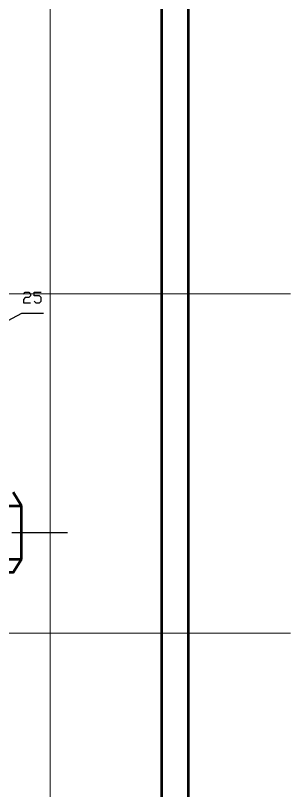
# Model space of a CAD drawing. Header units: millimetres. Extents: x 0 to 841, y 0 to 1189.
# Drawn here: x 744.8 to 841, y 658.2 to 929.9 of the extents above; entities that cross this region are included whole.
import ezdxf

# ---------------------------------------------------------------- set-up
doc = ezdxf.new("R2010")
doc.units = ezdxf.units.MM
doc.layers.add('C00-00-00', color=7, linetype='Continuous')
doc.layers.add('CBF-BF-BF', color=7, linetype='Continuous', true_color=0xbfbfbf)

msp = doc.modelspace()

# ---------------------------------------------------------------- linework, layer by layer
at = {"layer": 'C00-00-00', "lineweight": 53}
msp.add_lwpolyline([(795.909, 12.640028), (45.042667, 12.640028), (45.042667, 1176.468028), (795.909, 1176.468028)], close=True, dxfattribs=at)
for points in [[(805.264667, 1176.468028), (805.264667, 12.640028)], [(746.887, 739.334028), (746.887, 758.087694)], [(746.887, 739.334028), (744.050667, 734.635028), (739.986667, 734.635028)], [(740.664, 739.334028), (746.887, 739.334028)]]:
    msp.add_lwpolyline(points, dxfattribs=at)
at = {"layer": 'C00-00-00', "lineweight": 25}
for points in [[(747.564333, 832.255694), (748.199333, 832.890694), (749.469333, 832.890694), (750.062, 832.255694), (750.062, 831.663028), (749.469333, 831.028028), (748.199333, 831.028028), (747.564333, 830.393028), (747.564333, 829.165361), (750.062, 829.165361)], [(751.332, 829.758028), (751.967, 829.165361), (753.194667, 829.165361), (753.829667, 829.758028), (753.829667, 831.028028), (753.194667, 831.663028), (751.332, 831.663028), (751.332, 832.890694), (753.829667, 832.890694)], [(684.699333, 792.123694), (747.056333, 825.609361), (754.634, 825.609361)], [(743.542667, 748.689694), (763.016, 748.689694)]]:
    msp.add_lwpolyline(points, dxfattribs=at)
at = {"layer": 'C00-00-00', "lineweight": 53}
for points in [[(744.050667, 762.786694), (744.050667, 762.786694), (746.887, 758.087694), (746.887, 758.087694)], [(740.664, 758.087694), (740.664, 758.087694), (746.887, 758.087694), (746.887, 758.087694)]]:
    msp.add_open_spline(points, degree=3, dxfattribs=at)
at = {"layer": 'CBF-BF-BF', "lineweight": 9}
for points in [[(756.900001, 0), (756.900001, 1189.000035)], [(841.000001, 832.300024), (0, 832.300024)], [(841.000001, 713.400021), (0, 713.400021)]]:
    msp.add_lwpolyline(points, dxfattribs=at)

doc.saveas('drawing.dxf')
